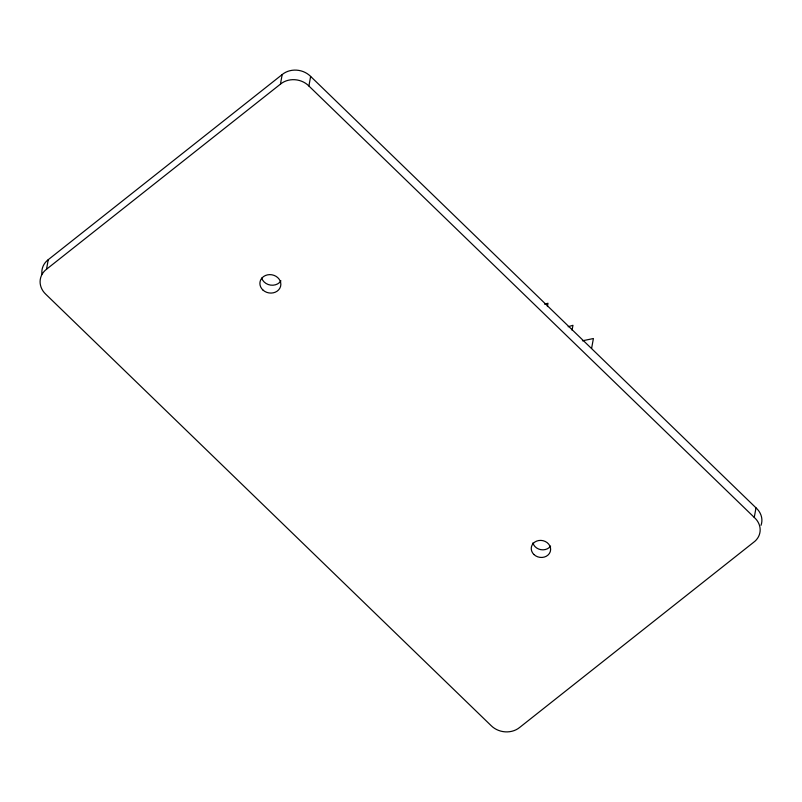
<?xml version="1.0" encoding="UTF-8"?>
<svg xmlns="http://www.w3.org/2000/svg" width="802" height="802" viewBox="0 0 802 802"><rect width="100%" height="100%" fill="white"/><g stroke="black" fill="none" stroke-linecap="round" stroke-linejoin="round"><path stroke-width="1.2" d="M755.995 507.846L754.261 517.42A19.348 16.872 10.3 0 1 753.509 542.393L519.586 727.504A19.91 17.363 10.3 0 1 491.135 725.64L45.774 294.224A19.849 17.313 10.3 0 1 46.516 269.241L48.26 259.678L282.184 74.566A19.719 17.203 10.3 0 1 310.635 76.431L755.995 507.846A19.348 16.872 10.3 0 1 761.028 525.32M46.516 269.241L280.439 84.14L282.184 74.566M754.261 517.42L308.9 86.004L310.635 76.431M547.395 306.565L547.997 303.266L544.518 304.128M572.067 330.193L572.959 325.311L568.167 326.725M591.595 348.439L593.4 338.534L582.392 340.81M41.945 274.094A19.849 17.313 10.3 0 1 48.26 259.678M280.439 84.14A19.719 17.203 10.3 0 1 308.9 86.004M550.593 546.112A9.734 8.491 10.3 0 1 540.809 549.661A9.734 8.491 10.3 0 1 532.889 542.894M280.951 280.88A10.526 9.183 10.3 0 1 270.585 285.111A10.526 9.183 10.3 0 1 261.703 278.093M533.901 554.493A9.734 8.491 10.3 0 0 550.242 551.736A9.734 8.491 10.3 0 0 538.673 540.538A9.734 8.491 10.3 0 0 533.901 554.493M263.066 290.154A10.526 9.183 10.3 0 0 280.54 286.525A10.526 9.183 10.3 0 0 267.497 274.865A10.526 9.183 10.3 0 0 263.066 290.154"/></g></svg>
